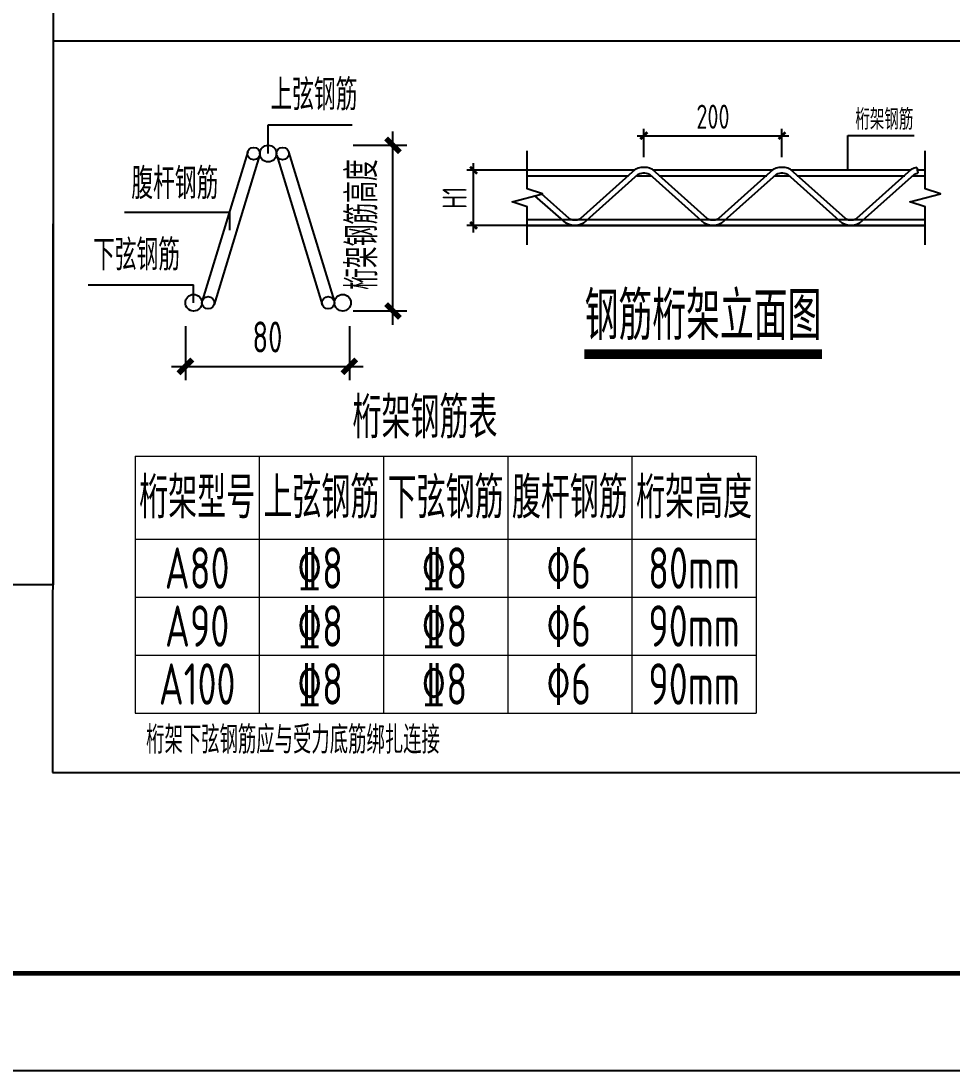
# Model space of a CAD drawing. Extents: x -85320 to 1679916, y -1321939 to 627.
# Drawn here: x 1231384 to 1244874, y -733421 to -718213 of the extents above; entities that cross this region are included whole.
import ezdxf
from ezdxf.enums import TextEntityAlignment as Align

# ---------------------------------------------------------------- set-up
doc = ezdxf.new("R2010")
doc.units = 0
doc.header["$LTSCALE"] = 1000
for name, color, linetype in [('BORDER', 7, 'Continuous'), ('S-ANNO-DIMS', 3, 'Continuous'), ('S-ANNO-TEXT', 7, 'Continuous'), ('THIN', 7, 'Continuous'), ('TQ-详图、通用文字', 7, 'Continuous'), ('总说明下划线', 8, 'Continuous'), ('打印线框', 7, 'Continuous'), ('拉模', 7, 'Continuous'), ('桁架筋', 6, 'Continuous'), ('桁架钢筋大样', 1, 'Continuous')]:
    doc.layers.add(name, color=color, linetype=linetype)
for name, color, linetype, lineweight in [('DIM', 3, 'Continuous', 0), ('tab', 7, 'ByLayer', 18), ('TAB_TEXT', 7, 'Continuous', 0), ('结-标注-表格文字', 7, 'Continuous', 25)]:
    doc.layers.add(name, color=color, linetype=linetype, lineweight=lineweight)
doc.styles.add('sm', font='tssdeng.shx', dxfattribs={"width": 0.7, "height": 550, "bigfont": 'tssdchn.shx'})
doc.styles.add('TSSD_Dimension', font='tssdeng.shx', dxfattribs={"width": 0.7, "bigfont": 'hztxt.shx'})
doc.styles.add('TSSD_Norm', font='Tssdeng.shx', dxfattribs={"width": 0.7, "bigfont": 'hztxt.shx'})
doc.styles.add('TSSD_Rein', font='Tssdeng.shx', dxfattribs={"width": 0.7, "bigfont": 'hztxt.shx'})
doc.dimstyles.new('TSSD_100_200', dxfattribs={"dimtxt": 600, "dimasz": 200, "dimexe": 200, "dimexo": 500, "dimgap": 200, "dimtad": 1, "dimdec": 0, "dimlfac": 0.5, "dimzin": 0, "dimdsep": 46, "dimtxsty": 'TSSD_Dimension', "dimblk": 'ARCHTICK', "dimblk1": 'ARCHTICK', "dimblk2": 'ARCHTICK', "dimcen": 0, "dimdle": 200, "dimclrt": 7, "dimadec": 0, "dimazin": 0, "dimtfac": 1, "dimtdec": 0, "dimtix": 1, "dimtmove": 2, "dimatfit": 3, "dimfxl": 1, "dimtolj": 1, "dimtzin": 0, "dimarcsym": 0})
doc.dimstyles.new('TSSD_20_20', dxfattribs={"dimtxt": 70, "dimasz": 20, "dimexe": 20, "dimexo": 30, "dimgap": 20, "dimtad": 1, "dimdec": 0, "dimdsep": 46, "dimtxsty": 'TSSD_Dimension', "dimblk": 'ARCHTICK', "dimcen": 0, "dimdle": 20, "dimclrt": 7, "dimadec": 0, "dimazin": 0, "dimtfac": 1, "dimtdec": 0, "dimtix": 1, "dimtmove": 2, "dimatfit": 3, "dimfxl": 20, "dimtolj": 1, "dimtzin": 0, "dimarcsym": 0})

# ---------------------------------------------------------------- blocks, each defined once
blk = doc.blocks.new('A$C1EAA3F1E')
at = {"layer": '桁架钢筋大样'}
for p, q in [((3.12, 49.87), (75.12, 71.87)), ((4.88, 44.13), (76.88, 66.13)), ((4.88, 35.87), (76.88, 13.87)), ((3.12, 30.13), (75.12, 8.13))]:
    blk.add_line(p, q, dxfattribs=at)
for centre, radius in [((76, 76), 4), ((76, 69), 3), ((4, 47), 3), ((4, 40), 4), ((4, 33), 3), ((76, 11), 3), ((76, 4), 4)]:
    blk.add_circle(centre, radius, dxfattribs=at)
blk = doc.blocks.new('_ArchTick')
at = {"color": 0, "linetype": 'ByBlock', "const_width": 0.4}
blk.add_lwpolyline([(-0.5, -0.5), (0.5, 0.5)], dxfattribs=at)
blk = doc.blocks.new('*D2863')
at = {"layer": 'Defpoints', "color": 0, "transparency": 16777216}
for p in [(1233767, -722133), (1236142, -722133), (1236142, -723215)]:
    blk.add_point(p, dxfattribs=at)
at = {"layer": 'S-ANNO-DIMS', "color": 0, "lineweight": -2, "transparency": 16777216}
for p, q in [((1233767, -722633), (1233767, -723415)), ((1236142, -722633), (1236142, -723415)), ((1233567, -723215), (1236342, -723215))]:
    blk.add_line(p, q, dxfattribs=at)
at = {"layer": 'S-ANNO-DIMS', "color": 0, "lineweight": -2, "transparency": 16777216, "xscale": 200, "yscale": 200, "zscale": 200, "rotation": 180}
blk.add_blockref('_ArchTick', (1233767, -723215), dxfattribs=at)
at = {"layer": 'S-ANNO-DIMS', "color": 0, "lineweight": -2, "transparency": 16777216, "xscale": 200, "yscale": 200, "zscale": 200}
blk.add_blockref('_ArchTick', (1236142, -723215), dxfattribs=at)
at = {"layer": 'S-ANNO-DIMS', "color": 7, "transparency": 16777216, "insert": (1234955, -722790), "char_height": 450, "attachment_point": 5, "style": 'TSSD_Dimension'}
blk.add_mtext('\\A1;80', dxfattribs=at)
blk = doc.blocks.new('*D2864')
at = {"layer": 'Defpoints', "color": 0, "transparency": 16777216}
for p in [(1235698, -720013), (1236774, -720013), (1235698, -722413)]:
    blk.add_point(p, dxfattribs=at)
at = {"layer": 'S-ANNO-DIMS', "color": 0, "lineweight": -2, "transparency": 16777216}
for p, q in [((1236774, -722613), (1236774, -719813)), ((1236198, -720013), (1236974, -720013)), ((1236198, -722413), (1236974, -722413))]:
    blk.add_line(p, q, dxfattribs=at)
at = {"layer": 'S-ANNO-DIMS', "color": 0, "lineweight": -2, "transparency": 16777216, "xscale": 200, "yscale": 200, "zscale": 200}
for p, rotation in [((1236774, -720013), 90), ((1236774, -722413), 270)]:
    blk.add_blockref('_ArchTick', p, dxfattribs=dict(at, rotation=rotation))
at = {"layer": 'S-ANNO-DIMS', "color": 7, "transparency": 16777216, "insert": (1236325, -721161), "char_height": 450, "attachment_point": 5, "rotation": 90, "style": 'TSSD_Dimension'}
blk.add_mtext('\\A1;桁架钢筋高度', dxfattribs=at)
blk = doc.blocks.new('*D2871')
at = {"layer": 'Defpoints', "color": 0, "transparency": 16777216}
for p in [(1242410, -719874), (1240410, -720333), (1242410, -720333)]:
    blk.add_point(p, dxfattribs=at)
at = {"layer": 'DIM', "color": 0, "lineweight": -2, "transparency": 16777216}
for p, q in [((1240410, -720183), (1240410, -719774)), ((1242410, -720183), (1242410, -719774)), ((1240310, -719874), (1242510, -719874))]:
    blk.add_line(p, q, dxfattribs=at)
at = {"layer": 'DIM', "color": 0, "lineweight": -2, "transparency": 16777216, "xscale": 100, "yscale": 100, "zscale": 100, "rotation": 180}
blk.add_blockref('_ArchTick', (1240410, -719874), dxfattribs=at)
at = {"layer": 'DIM', "color": 0, "lineweight": -2, "transparency": 16777216, "xscale": 100, "yscale": 100, "zscale": 100}
blk.add_blockref('_ArchTick', (1242410, -719874), dxfattribs=at)
at = {"layer": 'DIM', "color": 7, "transparency": 16777216, "insert": (1241410, -719599), "char_height": 350, "attachment_point": 5, "style": 'TSSD_Dimension'}
blk.add_mtext('\\A1;200', dxfattribs=at)
blk = doc.blocks.new('*D2872')
at = {"layer": 'Defpoints', "color": 0, "transparency": 16777216}
for p in [(1237942, -720374), (1239138, -720374), (1239138, -721174)]:
    blk.add_point(p, dxfattribs=at)
at = {"layer": 'DIM', "color": 0, "lineweight": -2, "transparency": 16777216}
for p, q in [((1237942, -721274), (1237942, -720274)), ((1238988, -720374), (1237842, -720374)), ((1238988, -721174), (1237842, -721174))]:
    blk.add_line(p, q, dxfattribs=at)
at = {"layer": 'DIM', "color": 0, "lineweight": -2, "transparency": 16777216, "xscale": 100, "yscale": 100, "zscale": 100}
for p, rotation in [((1237942, -720374), 90), ((1237942, -721174), 270)]:
    blk.add_blockref('_ArchTick', p, dxfattribs=dict(at, rotation=rotation))
at = {"layer": 'DIM', "color": 7, "transparency": 16777216, "insert": (1237667, -720774), "char_height": 350, "attachment_point": 5, "rotation": 90, "style": 'TSSD_Dimension'}
blk.add_mtext('\\A1;H1', dxfattribs=at)
blk = doc.blocks.new('图框1')
at = {"layer": 'BORDER', "const_width": 50}
blk.add_lwpolyline([(1377779, -823089), (1377779, -783089), (1433679, -783089), (1433679, -823089)], close=True, dxfattribs=at)

msp = doc.modelspace()

# ---------------------------------------------------------------- linework, layer by layer
for p, q in [((1234965.58, -719715.748), (1236184.135, -719715.748)), ((1234965.58, -720133.396), (1234965.58, -719715.748)), ((1243363.535, -720383.152), (1243363.535, -719870.479)), ((1243363.535, -719870.479), (1244323.708, -719870.479)), ((1232883.443, -720983.819), (1234410.989, -720983.819)), ((1234410.989, -721240.624), (1234410.989, -720983.819)), ((1232358.034, -722036.591), (1233885.58, -722036.591)), ((1233885.58, -722293.396), (1233885.58, -722036.591)), ((1231841.183, -729099.932), (1251852.341, -729099.932))]:
    msp.add_line(p, q)
at = {"layer": 'tab'}
for p, q in [((1233036.798, -724516.196), (1242036.798, -724516.196)), ((1233036.798, -724516.196), (1233036.798, -728236.196)), ((1233036.798, -725716.196), (1242036.798, -725716.196)), ((1233036.798, -726556.196), (1242036.798, -726556.196)), ((1233036.798, -727396.196), (1242036.798, -727396.196)), ((1233036.798, -728236.196), (1242036.798, -728236.196))]:
    msp.add_line(p, q, dxfattribs=at)
at = {"layer": 'TAB_TEXT'}
for p, q in [((1234836.798, -724516.196), (1234836.798, -728236.196)), ((1236636.798, -724516.196), (1236636.798, -728236.196)), ((1238436.798, -724516.196), (1238436.798, -728236.196)), ((1240236.798, -724516.196), (1240236.798, -728236.196)), ((1242036.798, -724516.196), (1242036.798, -728236.196))]:
    msp.add_line(p, q, dxfattribs=at)
at = {"layer": 'THIN'}
for points in [[(1238719.873, -721454.18), (1238719.873, -720904.18), (1238499.873, -720834.18), (1238939.873, -720714.18), (1238719.873, -720644.18), (1238719.873, -720094.18)], [(1244484.873, -721454.18), (1244484.873, -720904.18), (1244264.873, -720834.18), (1244704.873, -720714.18), (1244484.873, -720644.18), (1244484.873, -720094.18)]]:
    msp.add_lwpolyline(points, dxfattribs=at)
at = {"layer": 'TQ-详图、通用文字', "const_width": 140}
msp.add_lwpolyline([(1239545.924, -723040.415), (1242988.507, -723040.415)], dxfattribs=at)
at = {"layer": '总说明下划线', "color": 9}
for q in [(1231841.183, -729099.932), (1251852.341, -718498.304)]:
    msp.add_line((1231852.341, -718498.304), q, dxfattribs=at)
for points in [[(1231848.898, -726381.531), (1208123.574, -726381.531), (1208123.574, -704365.584), (1231848.898, -704365.584)], [(1231852.341, -718498.304), (1251852.341, -718498.304), (1251852.341, -712999.933), (1231852.341, -712999.933)]]:
    msp.add_lwpolyline(points, close=True, dxfattribs=at)
at = {"layer": '打印线框', "color": 1}
msp.add_lwpolyline([(1203556.881, -733421.28), (1203556.881, -673956.634), (1287656.881, -673956.634), (1287656.881, -733421.28)], close=True, dxfattribs=at)
at = {"layer": '桁架筋', "linetype": 'Continuous'}
for points in [[(1240273.299, -720374.18), (1238719.873, -720374.18)], [(1240284.146, -720363.922), (1239490.544, -721074.913)], [(1240326.175, -720346.172), (1240284.226, -720363.87)], [(1240362.906, -720336.099), (1240326.187, -720346.167)], [(1240328.626, -720431.966), (1240352.426, -720421.925)], [(1240352.414, -720421.929), (1240352.42, -720421.927)], [(1240352.42, -720421.927), (1240377.631, -720415.015)], [(1240396.385, -720332.699), (1240362.911, -720336.098)], [(1240377.626, -720415.016), (1240377.628, -720415.015)], [(1240377.628, -720415.015), (1240400.437, -720412.699)], [(1240422.784, -720332.699), (1240396.386, -720332.699)], [(1240400.437, -720412.699), (1240418.733, -720412.699)], [(1240418.732, -720412.699), (1240441.541, -720415.015)], [(1240456.259, -720336.098), (1240422.784, -720332.699)], [(1240441.539, -720415.015), (1240466.749, -720421.927)], [(1240441.541, -720415.015), (1240441.544, -720415.016)], [(1240492.983, -720346.167), (1240456.264, -720336.099)], [(1240466.743, -720421.925), (1240490.544, -720431.966)], [(1240466.749, -720421.927), (1240466.755, -720421.929)], [(1240534.944, -720363.87), (1240492.994, -720346.172)], [(1241328.626, -721074.913), (1240535.024, -720363.922)], [(1242273.299, -720374.18), (1240545.871, -720374.18)], [(1242284.146, -720363.922), (1241490.544, -721074.913)], [(1242326.175, -720346.172), (1242284.226, -720363.87)], [(1242362.906, -720336.099), (1242326.187, -720346.167)], [(1242328.626, -720431.966), (1242352.426, -720421.925)], [(1242352.414, -720421.929), (1242352.42, -720421.927)], [(1242352.42, -720421.927), (1242377.631, -720415.015)], [(1242396.385, -720332.699), (1242362.911, -720336.098)], [(1242377.626, -720415.016), (1242377.628, -720415.015)], [(1242377.628, -720415.015), (1242400.437, -720412.699)], [(1242422.784, -720332.699), (1242396.386, -720332.699)], [(1242400.437, -720412.699), (1242418.733, -720412.699)], [(1242418.732, -720412.699), (1242441.541, -720415.015)], [(1242456.259, -720336.098), (1242422.784, -720332.699)], [(1242441.539, -720415.015), (1242466.749, -720421.927)], [(1242441.541, -720415.015), (1242441.544, -720415.016)], [(1242492.983, -720346.167), (1242456.264, -720336.099)], [(1242466.743, -720421.925), (1242490.544, -720431.966)], [(1242466.749, -720421.927), (1242466.755, -720421.929)], [(1242534.944, -720363.87), (1242492.994, -720346.172)], [(1243328.626, -721074.913), (1242535.024, -720363.922)], [(1244273.299, -720374.18), (1242545.871, -720374.18)], [(1244284.146, -720363.922), (1243490.544, -721074.913)], [(1244326.175, -720346.172), (1244284.226, -720363.87)], [(1244362.816, -720336.124), (1244326.187, -720346.167)], [(1244328.626, -720431.966), (1244352.426, -720421.925)], [(1244352.414, -720421.929), (1244352.42, -720421.927)], [(1244352.42, -720421.927), (1244377.636, -720415.013)], [(1244484.873, -720374.18), (1244371.13, -720374.18)], [(1238719.873, -720454.18), (1240188.71, -720454.18)], [(1239534.944, -721143.01), (1240328.661, -720431.933)], [(1240305.137, -720454.18), (1240514.032, -720454.18)], [(1240490.509, -720431.933), (1241284.183, -721142.987)], [(1240630.46, -720454.18), (1242188.71, -720454.18)], [(1241534.944, -721143.01), (1242328.661, -720431.933)], [(1242305.137, -720454.18), (1242514.032, -720454.18)], [(1242490.509, -720431.933), (1243284.226, -721143.01)], [(1242630.46, -720454.18), (1244188.71, -720454.18)], [(1243534.944, -721143.01), (1244328.661, -720431.933)], [(1244305.137, -720454.18), (1244484.873, -720454.18)], [(1239328.626, -721074.913), (1238923.981, -720718.514)], [(1239284.096, -721142.143), (1238831.696, -720743.683)], [(1244484.873, -721094.18), (1238719.873, -721094.18)], [(1238719.873, -721174.18), (1244484.873, -721174.18)], [(1244484.873, -721174.18), (1238719.873, -721174.18)], [(1239326.175, -721160.708), (1239284.226, -721143.01)], [(1239362.906, -721170.78), (1239326.187, -721160.712)], [(1239328.626, -721074.913), (1239352.426, -721084.954)], [(1239352.414, -721084.95), (1239352.42, -721084.952)], [(1239352.42, -721084.952), (1239377.631, -721091.865)], [(1239396.385, -721174.18), (1239362.911, -721170.781)], [(1239377.626, -721091.864), (1239377.628, -721091.864)], [(1239377.628, -721091.864), (1239400.437, -721094.18)], [(1239422.784, -721174.18), (1239396.386, -721174.18)], [(1239400.437, -721094.18), (1239418.733, -721094.18)], [(1239418.732, -721094.18), (1239441.541, -721091.864)], [(1239456.259, -721170.781), (1239422.784, -721174.18)], [(1239441.539, -721091.865), (1239466.749, -721084.952)], [(1239441.541, -721091.864), (1239441.544, -721091.864)], [(1239492.983, -721160.712), (1239456.264, -721170.78)], [(1239466.743, -721084.954), (1239490.544, -721074.913)], [(1239466.749, -721084.952), (1239466.755, -721084.95)], [(1239534.944, -721143.01), (1239492.994, -721160.708)], [(1241326.175, -721160.708), (1241284.226, -721143.01)], [(1241362.906, -721170.78), (1241326.187, -721160.712)], [(1241328.626, -721074.913), (1241352.426, -721084.954)], [(1241352.414, -721084.95), (1241352.42, -721084.952)], [(1241352.42, -721084.952), (1241377.631, -721091.865)], [(1241396.385, -721174.18), (1241362.911, -721170.781)], [(1241377.626, -721091.864), (1241377.628, -721091.864)], [(1241377.628, -721091.864), (1241400.437, -721094.18)], [(1241422.784, -721174.18), (1241396.386, -721174.18)], [(1241400.437, -721094.18), (1241418.733, -721094.18)], [(1241418.732, -721094.18), (1241441.541, -721091.864)], [(1241456.259, -721170.781), (1241422.784, -721174.18)], [(1241441.539, -721091.865), (1241466.749, -721084.952)], [(1241441.541, -721091.864), (1241441.544, -721091.864)], [(1241492.983, -721160.712), (1241456.264, -721170.78)], [(1241466.743, -721084.954), (1241490.544, -721074.913)], [(1241466.749, -721084.952), (1241466.755, -721084.95)], [(1241534.944, -721143.01), (1241492.994, -721160.708)], [(1243326.175, -721160.708), (1243284.226, -721143.01)], [(1243362.906, -721170.78), (1243326.187, -721160.712)], [(1243328.626, -721074.913), (1243352.426, -721084.954)], [(1243347.626, -721091.864), (1243347.628, -721091.864)], [(1243352.414, -721084.95), (1243352.42, -721084.952)], [(1243352.42, -721084.952), (1243377.631, -721091.865)], [(1243396.385, -721174.18), (1243362.911, -721170.781)], [(1243392.784, -721174.18), (1243366.386, -721174.18)], [(1243370.437, -721094.18), (1243388.733, -721094.18)], [(1243377.626, -721091.864), (1243377.628, -721091.864)], [(1243377.628, -721091.864), (1243400.437, -721094.18)], [(1243422.784, -721174.18), (1243396.386, -721174.18)], [(1243400.437, -721094.18), (1243418.733, -721094.18)], [(1243411.541, -721091.864), (1243411.544, -721091.864)], [(1243418.732, -721094.18), (1243441.541, -721091.864)], [(1243456.259, -721170.781), (1243422.784, -721174.18)], [(1243436.749, -721084.952), (1243436.755, -721084.95)], [(1243441.539, -721091.865), (1243466.749, -721084.952)], [(1243441.541, -721091.864), (1243441.544, -721091.864)], [(1243492.983, -721160.712), (1243456.264, -721170.78)], [(1243466.743, -721084.954), (1243490.544, -721074.913)], [(1243466.749, -721084.952), (1243466.755, -721084.95)], [(1243534.944, -721143.01), (1243492.994, -721160.708)]]:
    msp.add_lwpolyline(points, dxfattribs=at)
at = {"layer": '桁架筋', "linetype": 'Continuous', "extrusion": (0, 0, -1)}
for centre, major_axis, ratio, start_param, end_param in [((1240306.403, -720397.927), (-22.22, 34.035), 0.080406466, -0.179145638, 0.179145638), ((1240339.301, -720384.048), (-13.12, 37.879), 0.048925173, -0.065807683, 0.065807683), ((1240370.268, -720375.557), (-7.36, 39.458), 0.027397507, -0.083207287, 0.083207287), ((1242306.403, -720397.927), (-22.22, 34.035), 0.080406466, -0.179145638, 0.179145638), ((1242339.301, -720384.048), (-13.12, 37.879), 0.048925173, -0.065807683, 0.065807683), ((1242370.268, -720375.557), (-7.36, 39.458), 0.027397507, -0.083207287, 0.083207287), ((1244306.403, -720397.927), (-22.22, 34.035), 0.080406466, -0.179145638, 0.179145638), ((1244339.301, -720384.048), (-13.12, 37.879), 0.048925173, -0.065807683, 0.065807683), ((1244370.268, -720375.557), (-7.36, 39.458), 0.027397507, -0.086820129, 2.073309487), ((1244370.268, -720375.557), (-7.36, 39.458), 0.027397507, -4.209875821, -3.219766529), ((1239448.901, -721131.322), (7.36, -39.458), 0.027397507, -0.083207287, 0.083207287), ((1239479.869, -721122.831), (13.12, -37.879), 0.048925173, -0.065807683, 0.065807683), ((1241448.901, -721131.322), (7.36, -39.458), 0.027397507, -0.083207287, 0.083207287), ((1241479.869, -721122.831), (13.12, -37.879), 0.048925173, -0.065807683, 0.065807683), ((1243418.901, -721131.322), (7.36, -39.458), 0.027397507, -0.083207287, 0.083207287), ((1243448.901, -721131.322), (7.36, -39.458), 0.027397507, -0.083207287, 0.083207287), ((1243449.869, -721122.831), (13.12, -37.879), 0.048925173, -0.065807683, 0.065807683), ((1243479.869, -721122.831), (13.12, -37.879), 0.048925173, -0.065807683, 0.065807683)]:
    msp.add_ellipse(centre, major_axis=major_axis, ratio=ratio, start_param=start_param, end_param=end_param, dxfattribs=at)
at = {"layer": '桁架筋', "linetype": 'Continuous'}
for centre, major_axis, ratio, start_param, end_param in [((1240448.901, -720375.557), (7.36, 39.458), 0.027397507, -0.083207287, 0.083207287), ((1240479.869, -720384.048), (13.12, 37.879), 0.048925173, -0.065807683, 0.065807683), ((1240512.766, -720397.927), (22.22, 34.035), 0.080406466, -0.179145638, 0.179145638), ((1242448.901, -720375.557), (7.36, 39.458), 0.027397507, -0.083207287, 0.083207287), ((1242479.869, -720384.048), (13.12, 37.879), 0.048925173, -0.065807683, 0.065807683), ((1242512.766, -720397.927), (22.22, 34.035), 0.080406466, -0.179145638, 0.179145638), ((1239339.301, -721122.831), (-13.12, -37.879), 0.048925173, -0.065807683, 0.065807683), ((1239370.268, -721131.322), (-7.36, -39.458), 0.027397507, -0.083207287, 0.083207287), ((1241339.301, -721122.831), (-13.12, -37.879), 0.048925173, -0.065807683, 0.065807683), ((1241370.268, -721131.322), (-7.36, -39.458), 0.027397507, -0.083207287, 0.083207287), ((1243339.301, -721122.831), (-13.12, -37.879), 0.048925173, -0.065807683, 0.065807683), ((1243340.268, -721131.322), (-7.36, -39.458), 0.027397507, -0.083207287, 0.083207287), ((1243370.268, -721131.322), (-7.36, -39.458), 0.027397507, -0.083207287, 0.083207287)]:
    msp.add_ellipse(centre, major_axis=major_axis, ratio=ratio, start_param=start_param, end_param=end_param, dxfattribs=at)

# ---------------------------------------------------------------- block references
at = {"layer": '拉模', "color": 3, "xscale": 1.415824915824916, "yscale": 1.415824915824916, "zscale": 1.415824915824916}
msp.add_blockref('图框1', (-743597.321, 433344.026), dxfattribs=at)
at = {"layer": '桁架钢筋大样', "xscale": 30, "yscale": 30, "zscale": 30, "rotation": 270}
msp.add_blockref('A$C1EAA3F1E', (1233765.58, -720013.396), dxfattribs=at)

# ---------------------------------------------------------------- texts
at = {"layer": 'S-ANNO-TEXT', "style": 'TSSD_Dimension', "width": 0.7}
msp.add_text('桁架钢筋表', height=600, dxfattribs=at).set_placement((1236187.772, -724436.731), align=Align.BOTTOM_LEFT)
at = {"layer": 'TAB_TEXT', "style": 'TSSD_Norm', "width": 0.7}
for s, p in [('桁架型号', (1233936.798, -725116.196)), ('上弦钢筋', (1235736.798, -725116.196)), ('下弦钢筋', (1237536.798, -725116.196)), ('腹杆钢筋', (1239336.798, -725116.196)), ('桁架高度', (1241136.798, -725116.196)), ('A80', (1233936.798, -726136.196)), ('\x848', (1235718.442, -726136.196)), ('\x848', (1237518.442, -726136.196)), ('\x826', (1239318.442, -726136.196)), ('80mm', (1241136.798, -726136.196)), ('A90', (1233936.798, -726976.196)), ('\x848', (1235718.442, -726976.196)), ('\x848', (1237518.442, -726976.196)), ('\x826', (1239318.442, -726976.196)), ('90mm', (1241136.798, -726976.196)), ('A100', (1233936.798, -727816.196)), ('\x848', (1235718.442, -727816.196)), ('\x848', (1237518.442, -727816.196)), ('\x826', (1239318.442, -727816.196)), ('90mm', (1241136.798, -727816.196))]:
    msp.add_text(s, height=600, dxfattribs=at).set_placement(p, align=Align.MIDDLE_CENTER)
at = {"layer": 'TQ-详图、通用文字', "style": 'TSSD_Rein', "width": 0.7}
msp.add_text('钢筋桁架立面图', height=700, dxfattribs=at).set_placement((1241267.216, -722445.661), align=Align.MIDDLE)
at = {"layer": 'TQ-详图、通用文字', "color": 7, "style": 'sm', "width": 0.7}
msp.add_text('桁架下弦钢筋应与受力底筋绑扎连接', height=400, dxfattribs=at).set_placement((1233197.672, -728824.445))
at = {"layer": '结-标注-表格文字', "style": 'TSSD_Dimension', "width": 0.7}
for s, height, p in [('上弦钢筋', 450, (1235629.133, -719641.389)), ('桁架钢筋', 300, (1243893.576, -719877.785)), ('腹杆钢筋', 450, (1233612.931, -720926.664)), ('下弦钢筋', 450, (1233058.333, -721961.147))]:
    msp.add_text(s, height=height, dxfattribs=at).set_placement(p, align=Align.BOTTOM_CENTER)

# ---------------------------------------------------------------- dimensions: what is measured, and where the dimension line sits
at = {"layer": 'DIM'}
dim = msp.add_linear_dim(base=(1242409.585, -719874.358), p1=(1240409.585, -720332.699), p2=(1242409.585, -720332.699), text='200', dimstyle='TSSD_20_20', override={"dimscale": 5, "dimlfac": 0.2}, dxfattribs=at)
dim.commit()
dim.dimension.update_dxf_attribs({"geometry": '*D2871', "text_midpoint": (1241409.585, -719599.358)})
dim = msp.add_linear_dim(base=(1237941.91, -720374.18), p1=(1239137.722, -721174.18), p2=(1239137.722, -720374.18), angle=90, text='H1', dimstyle='TSSD_20_20', override={"dimscale": 5, "dimlfac": 0.2}, dxfattribs=at)
dim.commit()
dim.dimension.update_dxf_attribs({"geometry": '*D2872', "text_midpoint": (1237666.91, -720774.18)})
at = {"layer": 'S-ANNO-DIMS'}
dim = msp.add_linear_dim(base=(1236773.679, -720013.396), p1=(1235697.651, -722413.396), p2=(1235697.651, -720013.396), angle=90, text='桁架钢筋高度', dimstyle='TSSD_100_200', override={"dimtxt": 450}, dxfattribs=at)
dim.commit()
dim.dimension.update_dxf_attribs({"geometry": '*D2864', "text_midpoint": (1236325.184, -721160.708), "dimtype": 160})
dim = msp.add_linear_dim(base=(1236142.32, -723215.024), p1=(1233766.696, -722133.225), p2=(1236142.32, -722133.225), text='80', dimstyle='TSSD_100_200', override={"dimtxt": 450}, dxfattribs=at)
dim.commit()
dim.dimension.update_dxf_attribs({"geometry": '*D2863', "text_midpoint": (1234954.508, -722790.024)})

doc.saveas('drawing.dxf')
